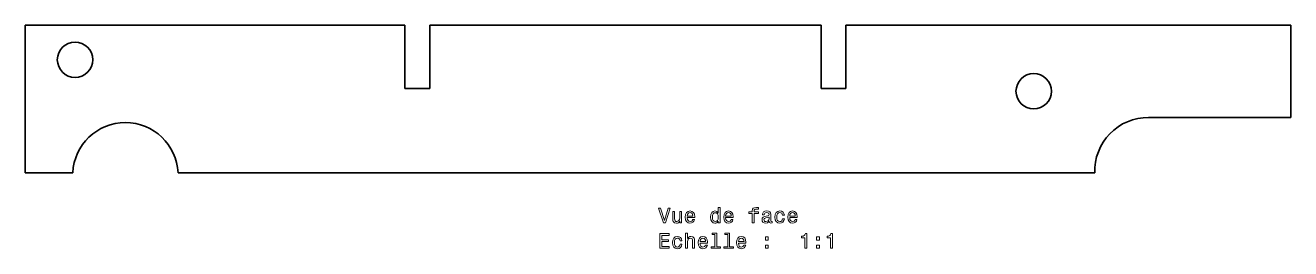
# Model space of a CAD drawing. Extents: x 58 to 358, y 156 to 209.
import ezdxf

# ---------------------------------------------------------------- set-up
doc = ezdxf.new("R2010")
doc.units = 0

msp = doc.modelspace()

# ---------------------------------------------------------------- linework, layer by layer
at = {"color": 7, "lineweight": 35}
for p, q in [((148.425293, 208.826904), (58.425293, 208.826904)), ((58.425293, 208.826904), (58.425293, 173.826904)), ((247.089127, 208.826904), (154.325287, 208.826904)), ((358.425293, 208.826904), (252.98912, 208.826904)), ((358.425293, 186.973175), (358.425293, 208.826904)), ((358.425293, 186.973175), (324.696228, 186.973175)), ((112.547989, 173.826904), (136.991119, 173.826904)), ((136.991119, 173.826904), (244.0802, 173.826904)), ((244.0802, 173.826904), (268.25473, 173.826904)), ((268.25473, 173.826904), (311.976685, 173.826904))]:
    msp.add_line(p, q, dxfattribs=at)
at = {"color": 7, "lineweight": 35, "ltscale": 0.375}
for p, q in [((148.425293, 208.826904), (148.425293, 193.826904)), ((154.325287, 193.826904), (154.325287, 208.826904)), ((247.089127, 208.826904), (247.089127, 193.826904)), ((252.98912, 193.826904), (252.98912, 208.826904))]:
    msp.add_line(p, q, dxfattribs=at)
at = {"color": 7, "lineweight": 35, "ltscale": 0.1475}
for p, q in [((148.425293, 193.826904), (154.325287, 193.826904)), ((252.98912, 193.826904), (247.089127, 193.826904))]:
    msp.add_line(p, q, dxfattribs=at)
at = {"color": 7, "lineweight": 35, "ltscale": 0.281237}
msp.add_line((58.425293, 173.826904), (69.674789, 173.826904), dxfattribs=at)
at = {"color": 7, "lineweight": 35, "ltscale": 0.447635}
msp.add_line((94.64257, 173.826904), (112.547989, 173.826904), dxfattribs=at)
at = {"color": 7, "lineweight": 13}
for points in [[(210.820831, 165.475327), (209.943298, 162.494766), (209.040573, 165.475327), (208.561462, 165.475327), (209.691147, 161.970276), (210.195465, 161.970276), (211.299927, 165.475327)], [(222.707718, 162.38887), (222.707718, 161.970276), (223.15152, 161.970276), (223.15152, 165.591309), (222.712753, 165.591309), (222.712753, 164.264938), (222.374863, 164.648224), (222.168091, 164.739014), (221.931061, 164.774307), (221.50238, 164.673447), (221.169525, 164.391022), (220.952667, 163.937134), (220.877029, 163.326904), (220.952667, 162.716675), (221.169525, 162.257736), (221.50238, 161.970276), (221.931061, 161.874451), (222.168091, 161.90976), (222.379898, 162.000534)], [(230.766785, 164.209473), (230.766785, 161.970276), (231.210602, 161.970276), (231.210602, 164.209473), (232.219238, 164.209473), (232.219238, 164.587708), (231.210602, 164.587708), (231.210602, 164.754135), (231.245895, 164.955872), (231.361893, 165.092041), (231.558578, 165.172729), (231.841003, 165.202988), (232.219238, 165.182816), (232.219238, 165.566101), (231.740143, 165.591309), (231.306427, 165.545929), (231.00383, 165.40976), (230.822266, 165.172729), (230.766785, 164.834824), (230.766785, 164.587708), (229.954834, 164.587708), (229.954834, 164.209473)], [(214.02327, 164.678482), (213.579468, 164.678482), (213.579468, 163.115082), (213.529037, 162.751984), (213.382782, 162.489731), (213.155838, 162.328339), (212.858292, 162.277908), (212.621262, 162.318253), (212.469955, 162.439301), (212.384232, 162.646072), (212.364059, 162.938568), (212.364059, 164.678482), (211.920258, 164.678482), (211.920258, 162.898224), (211.935379, 162.540161), (212.031204, 162.242615), (212.323715, 161.970276), (212.792725, 161.874451), (213.044891, 161.90976), (213.261749, 162.000534), (213.448349, 162.156876), (213.59964, 162.38382), (213.59964, 161.970276), (214.02327, 161.970276)], [(215.359726, 163.195786), (217.134949, 163.195786), (217.139984, 163.402557), (217.059296, 163.982529), (216.837402, 164.416245), (216.484375, 164.678482), (216.01535, 164.774307), (215.556412, 164.673447), (215.203384, 164.391022), (214.97644, 163.932098), (214.895752, 163.326904), (214.971405, 162.706589), (215.198349, 162.252701), (215.546326, 161.970276), (216.000214, 161.874451), (216.393585, 161.940018), (216.716354, 162.111481), (216.953384, 162.38382), (217.089554, 162.746933), (216.650803, 162.746933), (216.560013, 162.545197), (216.428894, 162.393906), (216.055695, 162.272873), (215.768234, 162.328339), (215.551376, 162.504852), (215.410156, 162.792328), (215.359726, 163.180649)], [(215.359726, 163.568985), (215.415207, 163.916962), (215.551376, 164.174164), (215.758148, 164.330505), (216.030487, 164.385986), (216.297775, 164.330505), (216.504547, 164.174164), (216.63063, 163.916962), (216.67601, 163.568985)], [(222.006699, 164.3759), (222.29921, 164.305298), (222.521118, 164.108612), (222.652237, 163.780792), (222.702667, 163.326904), (222.652237, 162.867966), (222.521118, 162.540161), (222.29921, 162.338425), (222.006699, 162.272873), (221.729324, 162.338425), (221.517517, 162.540161), (221.376297, 162.873016), (221.330917, 163.326904), (221.376297, 163.775757), (221.517517, 164.103561), (221.729324, 164.305298)], [(224.467804, 163.195786), (226.243011, 163.195786), (226.248062, 163.402557), (226.167374, 163.982529), (225.945465, 164.416245), (225.592438, 164.678482), (225.123413, 164.774307), (224.66449, 164.673447), (224.311462, 164.391022), (224.084518, 163.932098), (224.00383, 163.326904), (224.079468, 162.706589), (224.306412, 162.252701), (224.654404, 161.970276), (225.108292, 161.874451), (225.501663, 161.940018), (225.824432, 162.111481), (226.061462, 162.38382), (226.197632, 162.746933), (225.758865, 162.746933), (225.668091, 162.545197), (225.536957, 162.393906), (225.163773, 162.272873), (224.876297, 162.328339), (224.659439, 162.504852), (224.518234, 162.792328), (224.467804, 163.180649)], [(224.467804, 163.568985), (224.52327, 163.916962), (224.659439, 164.174164), (224.866211, 164.330505), (225.13855, 164.385986), (225.405838, 164.330505), (225.61261, 164.174164), (225.738693, 163.916962), (225.784088, 163.568985)], [(234.796326, 162.323303), (234.796326, 162.308167), (234.821548, 162.136703), (234.897202, 162.015671), (235.21492, 161.919846), (235.462036, 161.96019), (235.462036, 162.303131), (235.356125, 162.287994), (235.21492, 162.353561), (235.189697, 162.555298), (235.189697, 163.957306), (235.129181, 164.315384), (234.952667, 164.567535), (234.645035, 164.718842), (234.211319, 164.774307), (233.787689, 164.713791), (233.475006, 164.542328), (233.27832, 164.275024), (233.212753, 163.922012), (233.212753, 163.891739), (233.611176, 163.891739), (233.646469, 164.103561), (233.757431, 164.254852), (233.93898, 164.345642), (234.196182, 164.380936), (234.443298, 164.355728), (234.619812, 164.280075), (234.725723, 164.148956), (234.761032, 163.967392), (234.74086, 163.755585), (234.660156, 163.649673), (234.458435, 163.599243), (234.0802, 163.558899), (233.646469, 163.468109), (233.338837, 163.306732), (233.157288, 163.054565), (233.101807, 162.681366), (233.152237, 162.348511), (233.308578, 162.101395), (233.560745, 161.945053), (233.908722, 161.889587), (234.377747, 161.995499)], [(234.745895, 162.918396), (234.685379, 162.656158), (234.524002, 162.454422), (234.281921, 162.323303), (233.984375, 162.277908), (233.792725, 162.303131), (233.656555, 162.38382), (233.570831, 162.525024), (233.545609, 162.72171), (233.565781, 162.898224), (233.646469, 163.024307), (233.969238, 163.165527), (234.377747, 163.226044), (234.745895, 163.347076)], [(237.948349, 163.780792), (238.387115, 163.780792), (238.296326, 164.18425), (238.079468, 164.501984), (237.741577, 164.698669), (237.302811, 164.774307), (236.818665, 164.673447), (236.4505, 164.391022), (236.218521, 163.932098), (236.137833, 163.316818), (236.21347, 162.706589), (236.44043, 162.252701), (236.798492, 161.970276), (237.287689, 161.874451), (237.721405, 161.950104), (238.059296, 162.161911), (238.29129, 162.494766), (238.392151, 162.938568), (237.968521, 162.938568), (237.892868, 162.656158), (237.751663, 162.444336), (237.549927, 162.313217), (237.302811, 162.272873), (236.995178, 162.338425), (236.77327, 162.540161), (236.637115, 162.867966), (236.591721, 163.33194), (236.637115, 163.785843), (236.77832, 164.113647), (237.005264, 164.315384), (237.302811, 164.385986), (237.565063, 164.340591), (237.761749, 164.224594), (237.892868, 164.032959)], [(239.647919, 163.195786), (241.423126, 163.195786), (241.428177, 163.402557), (241.347473, 163.982529), (241.12558, 164.416245), (240.772552, 164.678482), (240.303528, 164.774307), (239.844604, 164.673447), (239.491577, 164.391022), (239.264633, 163.932098), (239.183929, 163.326904), (239.259583, 162.706589), (239.486526, 162.252701), (239.834518, 161.970276), (240.288406, 161.874451), (240.681778, 161.940018), (241.004547, 162.111481), (241.241577, 162.38382), (241.377747, 162.746933), (240.93898, 162.746933), (240.848206, 162.545197), (240.717072, 162.393906), (240.343872, 162.272873), (240.056412, 162.328339), (239.839554, 162.504852), (239.698349, 162.792328), (239.647919, 163.180649)], [(239.647919, 163.568985), (239.703384, 163.916962), (239.839554, 164.174164), (240.046326, 164.330505), (240.318665, 164.385986), (240.585953, 164.330505), (240.792725, 164.174164), (240.918808, 163.916962), (240.964203, 163.568985)], [(208.884232, 155.923447), (211.103241, 155.923447), (211.103241, 156.347076), (209.348206, 156.347076), (209.348206, 157.532242), (210.911606, 157.532242), (210.911606, 157.950821), (209.348206, 157.950821), (209.348206, 158.999817), (211.062897, 158.999817), (211.062897, 159.423447), (208.884232, 159.423447)], [(214.971405, 155.923447), (215.415207, 155.923447), (215.415207, 157.486847), (215.460602, 157.84491), (215.606842, 158.107162), (215.833801, 158.268555), (216.136383, 158.329071), (216.378464, 158.278641), (216.529755, 158.142471), (216.605408, 157.915527), (216.63063, 157.61293), (216.63063, 155.923447), (217.074432, 155.923447), (217.074432, 157.703705), (217.05426, 158.061768), (216.96347, 158.359329), (216.665924, 158.631653), (216.20195, 158.727478), (215.949783, 158.692184), (215.732925, 158.596359), (215.551376, 158.445053), (215.415207, 158.238281), (215.415207, 159.544479), (214.971405, 159.544479)], [(221.92601, 159.17128), (221.92601, 156.296646), (221.013184, 156.296646), (221.013184, 155.923447), (223.277603, 155.923447), (223.277603, 156.296646), (222.369812, 156.296646), (222.369812, 159.544479), (221.230042, 159.544479), (221.230042, 159.17128)], [(224.962036, 159.17128), (224.962036, 156.296646), (224.04921, 156.296646), (224.04921, 155.923447), (226.313629, 155.923447), (226.313629, 156.296646), (225.405838, 156.296646), (225.405838, 159.544479), (224.266068, 159.544479), (224.266068, 159.17128)], [(243.248779, 155.923447), (243.707703, 155.923447), (243.707703, 159.448669), (243.364777, 159.448669), (243.273987, 159.141022), (243.092438, 158.93425), (242.815063, 158.813217), (242.431778, 158.772873), (242.431778, 158.414795), (243.248779, 158.414795)], [(249.320831, 155.923447), (249.779755, 155.923447), (249.779755, 159.448669), (249.436813, 159.448669), (249.346039, 159.141022), (249.16449, 158.93425), (248.8871, 158.813217), (248.503815, 158.772873), (248.503815, 158.414795), (249.320831, 158.414795)], [(213.660156, 157.733963), (214.098923, 157.733963), (214.008148, 158.137421), (213.79129, 158.455154), (213.453384, 158.65184), (213.014633, 158.727478), (212.530487, 158.626617), (212.162323, 158.344193), (211.930344, 157.885269), (211.84964, 157.269989), (211.925293, 156.65976), (212.152237, 156.205872), (212.510315, 155.923447), (212.999496, 155.827621), (213.433212, 155.903275), (213.771118, 156.115082), (214.003098, 156.447937), (214.103973, 156.891739), (213.680344, 156.891739), (213.604691, 156.609329), (213.46347, 156.397507), (213.261749, 156.266388), (213.014633, 156.226044), (212.707001, 156.291595), (212.485092, 156.493332), (212.348923, 156.821136), (212.303528, 157.285126), (212.348923, 157.739014), (212.490128, 158.066818), (212.717087, 158.268555), (213.014633, 158.339157), (213.276871, 158.293762), (213.473572, 158.177765), (213.604691, 157.98613)], [(218.395752, 157.148956), (220.170975, 157.148956), (220.17601, 157.355728), (220.095322, 157.935699), (219.873413, 158.369415), (219.520401, 158.631653), (219.051376, 158.727478), (218.592438, 158.626617), (218.23941, 158.344193), (218.012466, 157.885269), (217.931778, 157.280075), (218.007431, 156.65976), (218.234375, 156.205872), (218.582352, 155.923447), (219.03624, 155.827621), (219.429611, 155.893188), (219.75238, 156.064651), (219.98941, 156.33699), (220.12558, 156.700104), (219.686829, 156.700104), (219.596039, 156.498367), (219.46492, 156.347076), (219.091721, 156.226044), (218.80426, 156.281509), (218.587402, 156.458023), (218.446182, 156.745499), (218.395752, 157.13382)], [(218.395752, 157.522156), (218.451233, 157.870132), (218.587402, 158.127335), (218.794174, 158.283676), (219.066498, 158.339157), (219.333801, 158.283676), (219.540573, 158.127335), (219.666641, 157.870132), (219.712036, 157.522156)], [(227.50383, 157.148956), (229.279037, 157.148956), (229.284088, 157.355728), (229.2034, 157.935699), (228.981491, 158.369415), (228.628464, 158.631653), (228.159439, 158.727478), (227.700516, 158.626617), (227.347488, 158.344193), (227.120544, 157.885269), (227.039841, 157.280075), (227.115494, 156.65976), (227.342438, 156.205872), (227.69043, 155.923447), (228.144318, 155.827621), (228.537689, 155.893188), (228.860458, 156.064651), (229.097488, 156.33699), (229.233643, 156.700104), (228.794891, 156.700104), (228.704117, 156.498367), (228.572983, 156.347076), (228.199783, 156.226044), (227.912323, 156.281509), (227.695465, 156.458023), (227.55426, 156.745499), (227.50383, 157.13382)], [(227.50383, 157.522156), (227.559296, 157.870132), (227.695465, 158.127335), (227.902237, 158.283676), (228.174576, 158.339157), (228.441864, 158.283676), (228.648636, 158.127335), (228.774719, 157.870132), (228.820099, 157.522156)], [(233.883514, 157.880219), (234.579468, 157.880219), (234.579468, 158.631653), (233.883514, 158.631653)], [(233.883514, 155.923447), (234.579468, 155.923447), (234.579468, 156.674881), (233.883514, 156.674881)], [(246.027588, 157.880219), (246.723557, 157.880219), (246.723557, 158.631653), (246.027588, 158.631653)], [(246.027588, 155.923447), (246.723557, 155.923447), (246.723557, 156.674881), (246.027588, 156.674881)]]:
    msp.add_lwpolyline(points, close=True, dxfattribs=at)
at = {"color": 7, "lineweight": 35}
for centre in [(70.214783, 200.659027), (297.496735, 193.181366)]:
    msp.add_circle(centre, 4.2, dxfattribs=at)
for centre, radius, start, end in [((324.696228, 174.246735), 12.726443, 90.000003, 181.890441), ((82.158676, 173.257935), 12.496848, 2.609519, 177.390477)]:
    msp.add_arc(centre, radius, start, end, dxfattribs=at)

doc.saveas('drawing.dxf')
